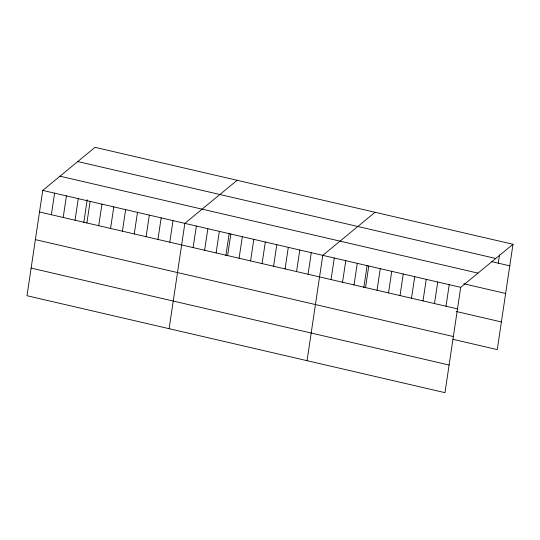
<?xml version="1.0" encoding="UTF-8"?>
<svg xmlns="http://www.w3.org/2000/svg" width="540" height="540" viewBox="0 0 540 540"><rect width="100%" height="100%" fill="white"/><g stroke="black" fill="none" stroke-linecap="round" stroke-linejoin="round"><path stroke-width="0.81" d="M42.741 190.404L27 295.731L444.974 392.661L460.714 287.334L513 244.269L95.027 147.339L42.741 190.404L460.714 287.334M51.361 214.724L54.587 193.151M63.2 217.465L66.427 195.899M75.047 220.212L78.266 198.646M83.767 222.656L87.197 199.712M86.886 222.959L90.113 201.393M98.732 225.707L101.952 204.14M110.572 228.454L113.798 206.881M122.418 231.201L125.638 209.628M134.258 233.948L137.484 212.375M146.104 236.689L149.323 215.123M157.943 239.436L161.17 217.87M169.79 242.183L173.009 220.617M169.114 328.691L184.856 223.364L237.134 180.293M193.124 247.597L196.351 226.024M204.62 250.263L207.839 228.69M216.115 252.929L219.335 231.356M225.882 255.609L229.19 233.456M227.61 255.589L230.83 234.023M239.099 258.255L242.325 236.689M250.594 260.921L253.82 239.355M262.089 263.588L265.316 242.021M273.584 266.254L276.811 244.688M285.079 268.92L288.299 247.354M296.575 271.586L299.795 250.013M308.07 274.252L311.29 252.679M307.044 360.673L322.785 255.346L375.07 212.281M331.054 279.578L334.28 258.012M342.549 282.245L345.776 260.678M354.044 284.911L357.271 263.344M363.812 287.597L367.119 265.444M365.539 287.577L368.766 266.011M377.035 290.243L380.255 268.677M388.53 292.91L391.75 271.343M400.025 295.576L403.245 274.003M411.514 298.242L414.74 276.669M423.009 300.901L426.236 279.335M434.504 303.568L437.731 282.002M446 306.234L449.226 284.668M498.285 263.169L499.52 254.873M513 244.269L497.259 349.596L452.925 339.309M77.773 161.555L495.747 258.478M491.717 261.644L509.774 265.835M59.994 176.195L477.968 273.119M463.772 283.763L505.643 293.476M39.521 211.977L457.495 308.9M456.233 311.479L501.39 321.955M35.39 239.618L453.364 336.541M31.131 268.097L449.105 365.02"/></g></svg>
